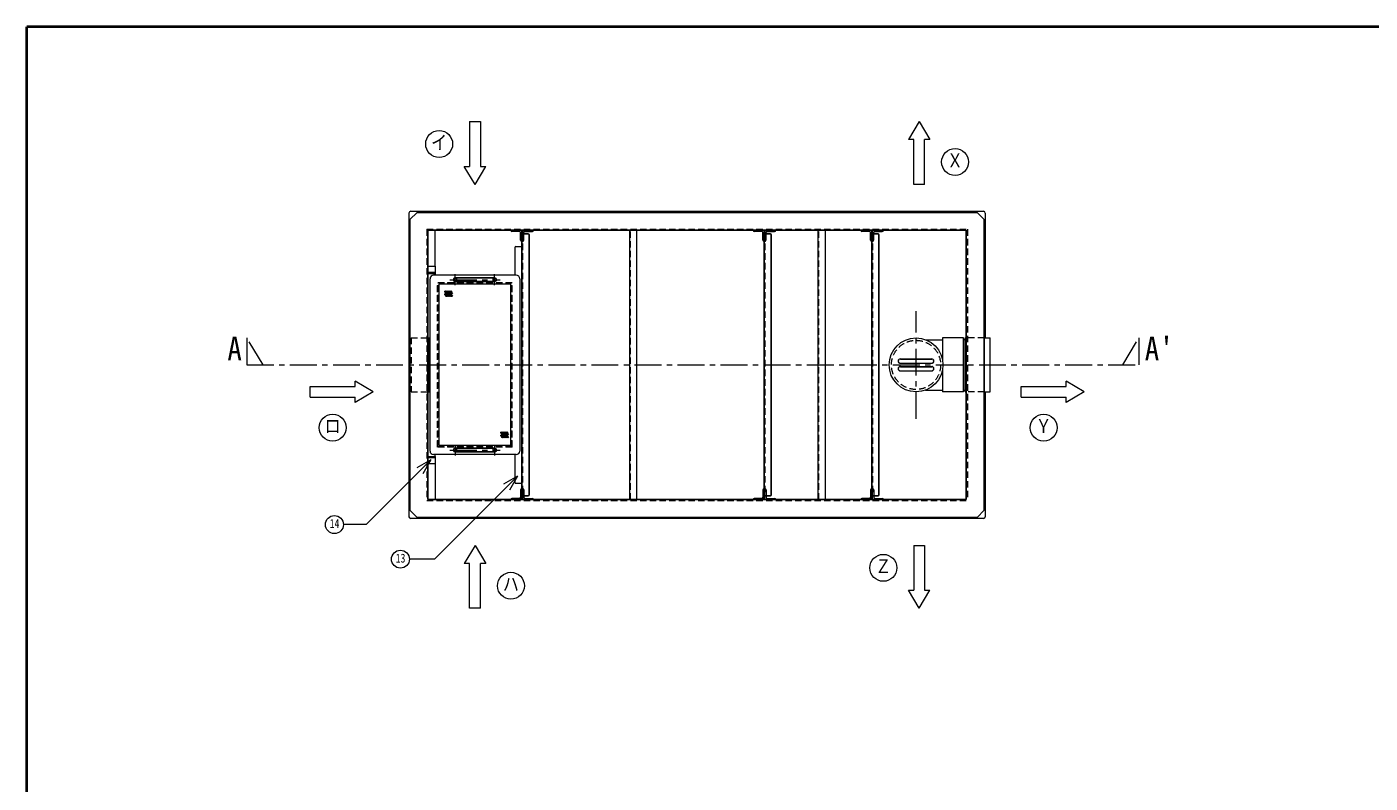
# Model space of a CAD drawing. Units: millimetres at full size, sheet at 1:15; details may follow other scales. Extents: x -3193 to 2882, y -2028 to 2187.
# Drawn here: x -3193 to 549, y 79 to 2187 of the extents above; entities that cross this region are included whole.
import ezdxf
from ezdxf.enums import TextEntityAlignment as Align

# ---------------------------------------------------------------- set-up
doc = ezdxf.new("R2010")
doc.units = ezdxf.units.MM
doc.header["$LTSCALE"] = 15
doc.linetypes.add('CHAIN1', pattern=[8, 5, -1, 1, -1])
doc.linetypes.add('DASHED1', pattern=[1.8, 1.2, -0.6])
doc.layers.add('0-0', color=7, linetype='Continuous', lineweight=18)
doc.styles.add('ＭＳ ゴシック', font='')
doc.styles.get('ＭＳ ゴシック').set_extended_font_data('MS Gothic')

msp = doc.modelspace()

# ---------------------------------------------------------------- linework, layer by layer
at = {"layer": '0-0', "color": 1, "lineweight": 40}
for p in [(-3193.31, -2028.2), (2881.69, 2186.8)]:
    msp.add_line(p, (-3193.31, 2186.8), dxfattribs=at)
at = {"layer": '0-0', "color": 4, "lineweight": 9}
for p, q in [((-1959.56, 1922.8), (-1929.56, 1922.8)), ((-1959.56, 1922.8), (-1959.56, 1797.8)), ((-1929.56, 1922.8), (-1929.56, 1797.8)), ((-707.06, 1922.8), (-737.06, 1872.8)), ((-707.06, 1922.8), (-677.06, 1872.8)), ((-722.06, 1872.8), (-737.06, 1872.8)), ((-722.06, 1747.8), (-722.06, 1872.8)), ((-692.06, 1747.8), (-692.06, 1872.8)), ((-677.06, 1872.8), (-692.06, 1872.8)), ((-1974.56, 1797.8), (-1959.56, 1797.8)), ((-1944.56, 1747.8), (-1974.56, 1797.8)), ((-1944.56, 1747.8), (-1914.56, 1797.8)), ((-1929.56, 1797.8), (-1914.56, 1797.8)), ((-692.06, 1747.8), (-722.06, 1747.8)), ((-2128.81, 1667.8), (-2128.81, 821.8)), ((-2123.81, 1672.8), (-527.81, 1672.8)), ((-522.81, 1667.8), (-522.81, 1320.3)), ((-2055.81, 1519.8), (-2055.81, 1619.8)), ((-1513.31, 869.8), (-1513.31, 1619.8)), ((-1493.31, 869.8), (-1493.31, 1619.8)), ((-988.31, 869.8), (-988.31, 1619.8)), ((-968.31, 869.8), (-968.31, 1619.8)), ((-1831.06, 1574.8), (-1814.06, 1574.8)), ((-1834.06, 1571.8), (-1834.06, 1494.8)), ((-2055.81, 1499.8), (-2055.81, 1494.8)), ((-583.81, 1315.4), (-578.81, 1315.4)), ((-759.56, 1261.67), (-672.06, 1261.67)), ((-759.56, 1249.17), (-672.06, 1249.17)), ((-759.56, 1240.42), (-672.06, 1240.42)), ((-2278.81, 1184.8), (-2278.81, 1199.8)), ((-2228.81, 1169.8), (-2278.81, 1199.8)), ((-759.56, 1227.92), (-672.06, 1227.92)), ((-297.81, 1184.8), (-297.81, 1199.8)), ((-247.81, 1169.8), (-297.81, 1199.8)), ((-2403.81, 1184.8), (-2278.81, 1184.8)), ((-2403.81, 1154.8), (-2403.81, 1184.8)), ((-2228.81, 1169.8), (-2278.81, 1139.8)), ((-583.81, 1174.2), (-578.81, 1174.2)), ((-522.81, 1169.3), (-522.81, 821.8)), ((-422.81, 1184.8), (-297.81, 1184.8)), ((-422.81, 1154.8), (-422.81, 1184.8)), ((-247.81, 1169.8), (-297.81, 1139.8)), ((-2403.81, 1154.8), (-2278.81, 1154.8)), ((-2278.81, 1139.8), (-2278.81, 1154.8)), ((-422.81, 1154.8), (-297.81, 1154.8)), ((-297.81, 1139.8), (-297.81, 1154.8)), ((-2055.81, 989.8), (-2055.81, 994.8)), ((-1834.06, 994.8), (-1834.06, 917.8)), ((-2055.81, 969.8), (-2055.81, 869.8)), ((-1831.06, 914.8), (-1814.06, 914.8)), ((-527.81, 816.8), (-2123.81, 816.8)), ((-1944.56, 741.8), (-1974.56, 691.8)), ((-1944.56, 741.8), (-1914.56, 691.8)), ((-722.06, 741.8), (-692.06, 741.8)), ((-722.06, 741.8), (-722.06, 616.8)), ((-692.06, 741.8), (-692.06, 616.8)), ((-1959.56, 691.8), (-1974.56, 691.8)), ((-1959.56, 566.8), (-1959.56, 691.8)), ((-1929.56, 566.8), (-1929.56, 691.8)), ((-1914.56, 691.8), (-1929.56, 691.8)), ((-737.06, 616.8), (-722.06, 616.8)), ((-707.06, 566.8), (-737.06, 616.8)), ((-707.06, 566.8), (-677.06, 616.8)), ((-692.06, 616.8), (-677.06, 616.8)), ((-1929.56, 566.8), (-1959.56, 566.8))]:
    msp.add_line(p, q, dxfattribs=at)
at = {"layer": '0-0', "color": 5, "lineweight": 25}
for p, q in [((-2125.81, 1649.8), (-2105.81, 1669.8)), ((-545.81, 1669.8), (-2105.81, 1669.8)), ((-545.81, 1669.8), (-525.81, 1649.8)), ((-525.81, 839.8), (-525.81, 1649.8)), ((-2075.81, 1619.8), (-575.81, 1619.8)), ((-2075.81, 1619.8), (-2075.81, 869.8)), ((-1814.06, 1609.8), (-1814.06, 879.8)), ((-1797.06, 1609.8), (-1814.06, 1609.8)), ((-1122.06, 1609.8), (-1139.06, 1609.8)), ((-1139.06, 1609.8), (-1139.06, 879.8)), ((-839.06, 1609.8), (-839.06, 879.8)), ((-822.06, 1609.8), (-839.06, 1609.8)), ((-575.81, 1619.8), (-575.81, 869.8)), ((-1794.06, 1606.8), (-1794.06, 882.8)), ((-1119.06, 1606.8), (-1119.06, 882.8)), ((-819.06, 1606.8), (-819.06, 882.8)), ((-1999.93, 1487.3), (-1889.93, 1487.3)), ((-1999.93, 1477.3), (-1889.93, 1477.3)), ((-1999.93, 1012.3), (-1889.93, 1012.3)), ((-1999.93, 1002.3), (-1889.93, 1002.3)), ((-2075.81, 869.8), (-575.81, 869.8)), ((-1797.06, 879.8), (-1814.06, 879.8)), ((-1122.06, 879.8), (-1139.06, 879.8)), ((-822.06, 879.8), (-839.06, 879.8)), ((-525.81, 839.8), (-545.81, 819.8)), ((-2105.81, 819.8), (-545.81, 819.8))]:
    msp.add_line(p, q, dxfattribs=at)
at = {"layer": '0-0', "linetype": 'DASHED1'}
for p, q in [((-2078.81, 1622.8), (-572.81, 1622.8)), ((-1812.56, 1609.8), (-1812.56, 879.8)), ((-1137.56, 1609.8), (-1137.56, 879.8)), ((-837.56, 1609.8), (-837.56, 879.8)), ((-572.81, 1622.8), (-572.81, 866.8))]:
    msp.add_line(p, q, dxfattribs=at)
at = {"layer": '0-0'}
for p, q in [((-1820.81, 1616.8), (-1841.81, 1616.8)), ((-1817.81, 1592.8), (-1817.81, 1613.8)), ((-1814.81, 1619.8), (-1814.81, 1589.8)), ((-1814.06, 1614.8), (-1814.06, 1609.8)), ((-1811.81, 1619.8), (-1811.81, 1609.8)), ((-1808.81, 1609.8), (-1808.81, 1613.8)), ((-1805.81, 1616.8), (-1784.81, 1616.8)), ((-1145.81, 1616.8), (-1166.81, 1616.8)), ((-1142.81, 1592.8), (-1142.81, 1613.8)), ((-1139.81, 1619.8), (-1139.81, 1589.8)), ((-1139.06, 1614.8), (-1139.06, 1609.8)), ((-1136.81, 1619.8), (-1136.81, 1609.8)), ((-1133.81, 1609.8), (-1133.81, 1613.8)), ((-1130.81, 1616.8), (-1109.81, 1616.8)), ((-845.81, 1616.8), (-866.81, 1616.8)), ((-842.81, 1592.8), (-842.81, 1613.8)), ((-839.81, 1619.8), (-839.81, 1589.8)), ((-839.06, 1614.8), (-839.06, 1609.8)), ((-836.81, 1619.8), (-836.81, 1609.8)), ((-833.81, 1609.8), (-833.81, 1613.8)), ((-830.81, 1616.8), (-809.81, 1616.8)), ((-2075.81, 1519.8), (-2055.81, 1519.8)), ((-2075.81, 1502.8), (-2055.81, 1502.8)), ((-2075.81, 1499.8), (-2055.81, 1499.8)), ((-2055.81, 1519.8), (-2055.81, 1499.8)), ((-2069.93, 1004.8), (-2069.93, 1484.8)), ((-1829.93, 1494.8), (-2059.93, 1494.8)), ((-1844.93, 1469.8), (-2044.93, 1469.8)), ((-2044.93, 1019.8), (-2044.93, 1469.8)), ((-1844.93, 1019.8), (-1844.93, 1469.8)), ((-1819.93, 1484.8), (-1819.93, 1004.8)), ((-689.14, 1314.9), (-642.31, 1314.9)), ((-642.31, 1320.3), (-642.31, 1259.72)), ((-583.81, 1320.3), (-642.31, 1320.3)), ((-583.81, 1169.3), (-583.81, 1320.3)), ((-525.81, 1320.3), (-508.81, 1320.3)), ((-508.81, 1169.3), (-508.81, 1320.3)), ((-759.56, 1261.05), (-672.06, 1261.05)), ((-759.56, 1249.8), (-672.06, 1249.8)), ((-759.56, 1239.8), (-672.06, 1239.8)), ((-759.56, 1228.55), (-672.06, 1228.55)), ((-642.31, 1229.87), (-642.31, 1169.3)), ((-2075.81, 1169.3), (-2072.81, 1169.3)), ((-689.14, 1174.7), (-642.31, 1174.7)), ((-583.81, 1169.3), (-642.31, 1169.3)), ((-578.81, 1169.3), (-575.81, 1169.3)), ((-525.81, 1169.3), (-508.81, 1169.3)), ((-1844.93, 1019.8), (-2044.93, 1019.8)), ((-2067.81, 980.34), (-2248.3, 799.85)), ((-2067.81, 980.34), (-2106.78, 957.84)), ((-2067.81, 980.34), (-2090.31, 941.37)), ((-2075.81, 989.8), (-2055.81, 989.8)), ((-2075.81, 986.8), (-2055.81, 986.8)), ((-1829.93, 994.8), (-2059.93, 994.8)), ((-2055.81, 989.8), (-2055.81, 969.8)), ((-2075.81, 969.8), (-2055.81, 969.8)), ((-1826.43, 934.7), (-1865.4, 912.2)), ((-1826.43, 934.7), (-1848.93, 895.73)), ((-1814.81, 869.8), (-1814.81, 899.8)), ((-1139.81, 869.8), (-1139.81, 899.8)), ((-839.81, 869.8), (-839.81, 899.8)), ((-1820.81, 872.8), (-1841.81, 872.8)), ((-1817.81, 896.8), (-1817.81, 875.8)), ((-1814.06, 874.8), (-1814.06, 879.8)), ((-1811.81, 869.8), (-1811.81, 879.8)), ((-1808.81, 879.8), (-1808.81, 875.8)), ((-1805.81, 872.8), (-1784.81, 872.8)), ((-1145.81, 872.8), (-1166.81, 872.8)), ((-1142.81, 896.8), (-1142.81, 875.8)), ((-1139.06, 874.8), (-1139.06, 879.8)), ((-1136.81, 869.8), (-1136.81, 879.8)), ((-1133.81, 879.8), (-1133.81, 875.8)), ((-1130.81, 872.8), (-1109.81, 872.8)), ((-845.81, 872.8), (-866.81, 872.8)), ((-842.81, 896.8), (-842.81, 875.8)), ((-839.06, 874.8), (-839.06, 879.8)), ((-836.81, 869.8), (-836.81, 879.8)), ((-833.81, 879.8), (-833.81, 875.8)), ((-830.81, 872.8), (-809.81, 872.8)), ((-2248.3, 799.85), (-2311.36, 799.85))]:
    msp.add_line(p, q, dxfattribs=at)
at = {"layer": '0-0', "color": 4, "linetype": 'DASHED1', "lineweight": 9}
for p, q in [((-1811.81, 1609.8), (-1811.81, 1589.8)), ((-1808.81, 1592.8), (-1808.81, 1609.8)), ((-1511.81, 869.8), (-1511.81, 1619.8)), ((-1136.81, 1609.8), (-1136.81, 1589.8)), ((-1133.81, 1592.8), (-1133.81, 1609.8)), ((-986.81, 869.8), (-986.81, 1619.8)), ((-836.81, 1609.8), (-836.81, 1589.8)), ((-833.81, 1592.8), (-833.81, 1609.8)), ((-1840.93, 1473.8), (-2048.93, 1473.8)), ((-2048.93, 1015.8), (-2048.93, 1473.8)), ((-1841.93, 1472.8), (-2047.93, 1472.8)), ((-2047.93, 1016.8), (-2047.93, 1472.8)), ((-1841.93, 1016.8), (-1841.93, 1472.8)), ((-1840.93, 1015.8), (-1840.93, 1473.8)), ((-2122.81, 1320.3), (-2075.81, 1320.3)), ((-525.81, 1320.3), (-575.81, 1320.3)), ((-525.81, 1169.3), (-575.81, 1169.3)), ((-1840.93, 1015.8), (-2048.93, 1015.8)), ((-1841.93, 1016.8), (-2047.93, 1016.8)), ((-1811.81, 879.8), (-1811.81, 899.8)), ((-1136.81, 879.8), (-1136.81, 899.8)), ((-836.81, 879.8), (-836.81, 899.8)), ((-1808.81, 896.8), (-1808.81, 879.8)), ((-1133.81, 896.8), (-1133.81, 879.8)), ((-833.81, 896.8), (-833.81, 879.8))]:
    msp.add_line(p, q, dxfattribs=at)
at = {"layer": '0-0', "color": 4, "linetype": 'CHAIN1', "lineweight": 9}
for p, q in [((-1999.93, 1467.3), (-1999.93, 1497.3)), ((-1889.93, 1467.3), (-1889.93, 1497.3)), ((-2014.93, 1482.3), (-1874.93, 1482.3)), ((-715.81, 1094.8), (-715.81, 1394.8)), ((-2535.31, 1244.8), (-2580.31, 1319.8)), ((-2580.31, 1319.8), (-2580.31, 1244.8)), ((-2580.31, 1244.8), (-94.81, 1244.8)), ((-1999.93, 1022.3), (-1999.93, 992.3)), ((-1889.93, 1022.3), (-1889.93, 992.3)), ((-2014.93, 1007.3), (-1874.93, 1007.3))]:
    msp.add_line(p, q, dxfattribs=at)
at = {"layer": '0-0', "color": 5, "lineweight": 25}
msp.add_lwpolyline([(-2105.81, 819.8), (-2125.81, 839.8), (-2125.81, 1649.8)], dxfattribs=at)
at = {"layer": '0-0', "linetype": 'DASHED1'}
msp.add_lwpolyline([(-2078.81, 1622.8), (-2078.81, 866.8), (-572.81, 866.8)], dxfattribs=at)
at = {"layer": '0-0'}
for points in [[(-1814.06, 1614.8), (-1812.56, 1614.8), (-1812.56, 1609.8)], [(-1139.06, 1614.8), (-1137.56, 1614.8), (-1137.56, 1609.8)], [(-839.06, 1614.8), (-837.56, 1614.8), (-837.56, 1609.8)], [(-2075.81, 1320.3), (-2072.81, 1320.3), (-2072.81, 1169.3)], [(-578.81, 1169.3), (-578.81, 1320.3), (-575.81, 1320.3)], [(-1826.43, 934.7), (-2057.76, 703.38), (-2127.38, 703.38)], [(-1814.06, 874.8), (-1812.56, 874.8), (-1812.56, 879.8)], [(-1139.06, 874.8), (-1137.56, 874.8), (-1137.56, 879.8)], [(-839.06, 874.8), (-837.56, 874.8), (-837.56, 879.8)]]:
    msp.add_lwpolyline(points, dxfattribs=at)
at = {"layer": '0-0', "color": 4, "linetype": 'DASHED1', "lineweight": 9}
msp.add_lwpolyline([(-2122.81, 1320.3), (-2122.81, 1169.3), (-2075.81, 1169.3)], dxfattribs=at)
at = {"layer": '0-0', "color": 4, "linetype": 'CHAIN1', "lineweight": 9}
msp.add_lwpolyline([(-139.81, 1244.8), (-94.81, 1319.8), (-94.81, 1244.8)], dxfattribs=at)
at = {"layer": '0-0'}
for centre, radius in [((-2044.56, 1860.3), 37.5), ((-607.06, 1810.3), 37.5), ((-715.81, 1244.8), 75), ((-2341.31, 1069.8), 37.5), ((-360.31, 1069.8), 37.5), ((-2336.36, 799.85), 25), ((-2152.38, 703.38), 25), ((-807.06, 679.3), 37.5), ((-1844.56, 629.3), 37.5)]:
    msp.add_circle(centre, radius, dxfattribs=at)
at = {"layer": '0-0', "color": 4, "lineweight": 9}
for centre in [(-2026.97, 1449), (-2026.97, 1441), (-2024.47, 1445), (-2024.47, 1437), (-2021.97, 1449), (-2021.97, 1441), (-2019.47, 1445), (-2019.47, 1437), (-2016.97, 1449), (-2016.97, 1441), (-2014.47, 1445), (-2014.47, 1437), (-2011.97, 1449), (-2011.97, 1441), (-2009.47, 1445), (-2009.47, 1437), (-1870.84, 1055.82), (-1870.84, 1047.82), (-1868.34, 1051.82), (-1865.84, 1055.82), (-1865.84, 1047.82), (-1863.34, 1051.82), (-1860.84, 1055.82), (-1860.84, 1047.82), (-1858.34, 1051.82), (-1855.84, 1055.82), (-1855.84, 1047.82), (-1853.34, 1051.82), (-1868.34, 1043.82), (-1863.34, 1043.82), (-1858.34, 1043.82), (-1853.34, 1043.82)]:
    msp.add_circle(centre, 2, dxfattribs=at)
at = {"layer": '0-0', "color": 4, "linetype": 'DASHED1', "lineweight": 9}
msp.add_circle((-715.81, 1244.8), 68.5, dxfattribs=at)
at = {"layer": '0-0', "color": 4, "lineweight": 9}
for centre, radius, start, end in [((-2123.81, 1667.8), 5, 90, 180), ((-527.81, 1667.8), 5, 0, 90), ((-1831.06, 1571.8), 3, 90, 180), ((-759.56, 1255.42), 6.25, 90, 270), ((-759.56, 1234.17), 6.25, 90, 270), ((-672.06, 1255.42), 6.25, 270, 90), ((-672.06, 1234.17), 6.25, 270, 90), ((-1831.06, 917.8), 3, 180, 270), ((-2123.81, 821.8), 5, 180, 270), ((-527.81, 821.8), 5, 270, 0)]:
    msp.add_arc(centre, radius, start, end, dxfattribs=at)
at = {"layer": '0-0'}
for centre, radius, start, end in [((-1841.81, 1619.8), 3, 180, 270), ((-1820.81, 1613.8), 3, 0, 90), ((-1805.81, 1613.8), 3, 90, 180), ((-1784.81, 1619.8), 3, 270, 0), ((-1166.81, 1619.8), 3, 180, 270), ((-1145.81, 1613.8), 3, 0, 90), ((-1130.81, 1613.8), 3, 90, 180), ((-1109.81, 1619.8), 3, 270, 0), ((-866.81, 1619.8), 3, 180, 270), ((-845.81, 1613.8), 3, 0, 90), ((-830.81, 1613.8), 3, 90, 180), ((-809.81, 1619.8), 3, 270, 0), ((-1814.81, 1592.8), 3, 180, 270), ((-1139.81, 1592.8), 3, 180, 270), ((-839.81, 1592.8), 3, 180, 270), ((-2059.93, 1484.8), 10, 90, 180), ((-1829.93, 1484.8), 10, 0, 90), ((-759.56, 1255.42), 5.62, 90, 270), ((-759.56, 1234.17), 5.62, 90, 270), ((-672.06, 1255.42), 5.62, 270, 90), ((-672.06, 1234.17), 5.62, 270, 90), ((-2059.93, 1004.8), 10, 180, 270), ((-1829.93, 1004.8), 10, 270, 0), ((-1814.81, 896.8), 3, 90, 180), ((-1139.81, 896.8), 3, 90, 180), ((-839.81, 896.8), 3, 90, 180), ((-1841.81, 869.8), 3, 90, 180), ((-1820.81, 875.8), 3, 270, 0), ((-1805.81, 875.8), 3, 180, 270), ((-1784.81, 869.8), 3, 0, 90), ((-1166.81, 869.8), 3, 90, 180), ((-1145.81, 875.8), 3, 270, 0), ((-1130.81, 875.8), 3, 180, 270), ((-1109.81, 869.8), 3, 0, 90), ((-866.81, 869.8), 3, 90, 180), ((-845.81, 875.8), 3, 270, 0), ((-830.81, 875.8), 3, 180, 270), ((-809.81, 869.8), 3, 0, 90)]:
    msp.add_arc(centre, radius, start, end, dxfattribs=at)
at = {"layer": '0-0', "color": 5, "lineweight": 25}
for centre, radius, start, end in [((-1797.06, 1606.8), 3, 0, 90), ((-1122.06, 1606.8), 3, 0, 90), ((-822.06, 1606.8), 3, 0, 90), ((-1999.93, 1482.3), 5, 90, 270), ((-1889.93, 1482.3), 5, 270, 90), ((-1999.93, 1007.3), 5, 90, 270), ((-1889.93, 1007.3), 5, 270, 90), ((-1797.06, 882.8), 3, 270, 0), ((-1122.06, 882.8), 3, 270, 0), ((-822.06, 882.8), 3, 270, 0)]:
    msp.add_arc(centre, radius, start, end, dxfattribs=at)
at = {"layer": '0-0', "color": 4, "linetype": 'DASHED1', "lineweight": 9}
for centre, start, end in [((-1811.81, 1592.8), 270, 0), ((-1136.81, 1592.8), 270, 0), ((-836.81, 1592.8), 270, 0), ((-1811.81, 896.8), 0, 90), ((-1136.81, 896.8), 0, 90), ((-836.81, 896.8), 0, 90)]:
    msp.add_arc(centre, 3, start, end, dxfattribs=at)
at = {"layer": '0-0', "linetype": 'DASHED1'}
for centre, start, end in [((-1999.93, 1482.3), 270, 90), ((-1889.93, 1482.3), 90, 270), ((-1999.93, 1007.3), 270, 90), ((-1889.93, 1007.3), 90, 270)]:
    msp.add_arc(centre, 5, start, end, dxfattribs=at)

# ---------------------------------------------------------------- texts
at = {"layer": '0-0', "style": 'ＭＳ ゴシック'}
for s, height, width, p in [('イ', 38.49, 0.85, (-2067.06, 1834.05)), ('Ｘ', 38.49, 0.85, (-629.56, 1784.05)), ('A', 65.98, 0.9, (-2634.68, 1237.3)), ("A'", 65.98, 0.9, (-78.56, 1237.3)), ('ロ', 38.49, 0.85, (-2363.81, 1043.55)), ('Ｙ', 38.49, 0.85, (-382.81, 1043.55)), ('14', 24.74, 0.8, (-2349.48, 782.98)), ('13', 24.74, 0.8, (-2165.51, 686.5)), ('Ｚ', 38.49, 0.85, (-829.56, 653.05)), ('ハ', 38.49, 0.85, (-1867.06, 603.05))]:
    msp.add_text(s, height=height, dxfattribs=dict(at, width=width)).set_placement(p, align=Align.BOTTOM_LEFT)

doc.saveas('drawing.dxf')
